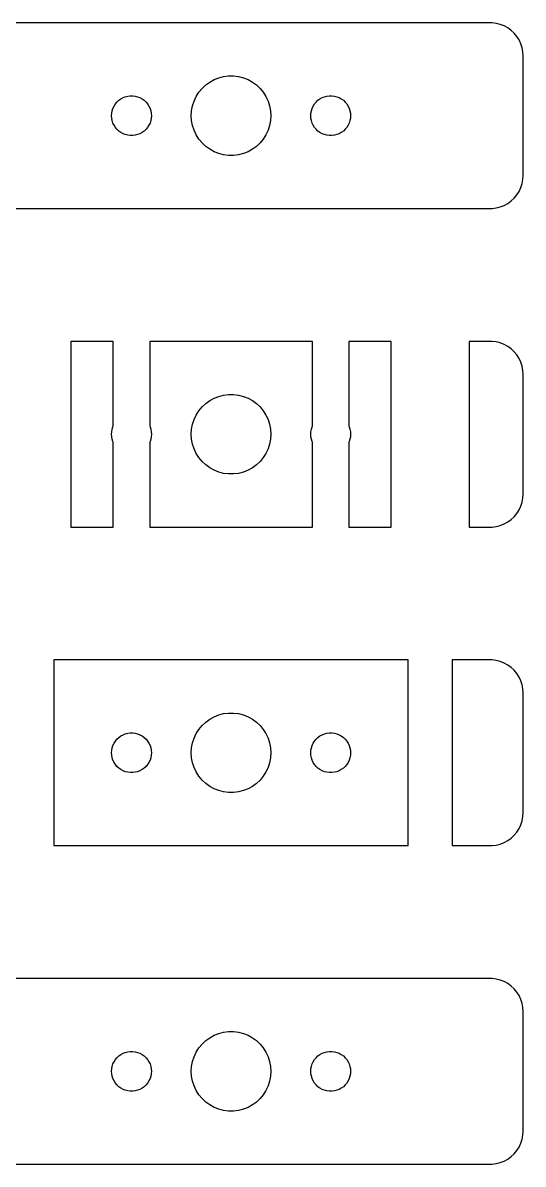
# Model space of a CAD drawing. Header units: metres. Extents: x -82 to 82, y -7 to 79.
# Drawn here: x 44.3 to 82, y -7 to 79 of the extents above; entities that cross this region are included whole.
import ezdxf

# ---------------------------------------------------------------- set-up
doc = ezdxf.new("R2010")
doc.units = ezdxf.units.M

msp = doc.modelspace()

# ---------------------------------------------------------------- linework, layer by layer
for p, q in [((79.657, 78.9951), (-79.657, 78.9951)), ((79.9684, 78.9557), (79.657, 78.9951)), ((80.2725, 78.8776), (79.9684, 78.9557)), ((80.5644, 78.7621), (80.2725, 78.8776)), ((80.8396, 78.6108), (80.5644, 78.7621)), ((81.0936, 78.4263), (80.8396, 78.6108)), ((81.3224, 78.2114), (81.0936, 78.4263)), ((81.5225, 77.9695), (81.3224, 78.2114)), ((81.6908, 77.7044), (81.5225, 77.9695)), ((81.8244, 77.4203), (81.6908, 77.7044)), ((81.9214, 77.1217), (81.8244, 77.4203)), ((81.9803, 76.8133), (81.9214, 77.1217)), ((82, 76.5), (81.9803, 76.8133)), ((82, 67.5), (82, 76.5)), ((58.7227, 74.7145), (59.0729, 74.8532)), ((59.0729, 74.8532), (59.4379, 74.9469)), ((59.4379, 74.9469), (59.8116, 74.9941)), ((59.8116, 74.9941), (60.1884, 74.9941)), ((60.1884, 74.9941), (60.5621, 74.9469)), ((60.5621, 74.9469), (60.927, 74.8532)), ((60.927, 74.8532), (61.2773, 74.7145)), ((57.5729, 73.7634), (57.8131, 74.0536)), ((57.8131, 74.0536), (58.0877, 74.3115)), ((58.0877, 74.3115), (58.3925, 74.533)), ((58.3925, 74.533), (58.7227, 74.7145)), ((61.2773, 74.7145), (61.6075, 74.533)), ((61.6075, 74.533), (61.9123, 74.3115)), ((61.9123, 74.3115), (62.1869, 74.0536)), ((62.1869, 74.0536), (62.427, 73.7634)), ((51.4065, 73.0268), (51.5439, 73.1558)), ((51.5439, 73.1558), (51.6963, 73.2665)), ((51.6963, 73.2665), (51.8613, 73.3572)), ((51.8613, 73.3572), (52.0365, 73.4266)), ((52.0365, 73.4266), (52.2189, 73.4734)), ((52.2189, 73.4734), (52.4058, 73.497)), ((52.4058, 73.497), (52.5942, 73.497)), ((52.5942, 73.497), (52.7811, 73.4734)), ((52.7811, 73.4734), (52.9635, 73.4266)), ((52.9635, 73.4266), (53.1387, 73.3572)), ((53.1387, 73.3572), (53.3037, 73.2665)), ((53.3037, 73.2665), (53.4561, 73.1558)), ((53.4561, 73.1558), (53.5934, 73.0268)), ((57.0942, 72.7461), (57.2107, 73.1044)), ((57.2107, 73.1044), (57.3711, 73.4453)), ((57.3711, 73.4453), (57.5729, 73.7634)), ((62.427, 73.7634), (62.6289, 73.4453)), ((62.6289, 73.4453), (62.7893, 73.1044)), ((62.7893, 73.1044), (62.9057, 72.7461)), ((66.4065, 73.0268), (66.5439, 73.1558)), ((66.5439, 73.1558), (66.6963, 73.2665)), ((66.6963, 73.2665), (66.8613, 73.3572)), ((66.8613, 73.3572), (67.0365, 73.4266)), ((67.0365, 73.4266), (67.2189, 73.4734)), ((67.2189, 73.4734), (67.4058, 73.497)), ((67.4058, 73.497), (67.5942, 73.497)), ((67.5942, 73.497), (67.7811, 73.4734)), ((67.7811, 73.4734), (67.9635, 73.4266)), ((67.9635, 73.4266), (68.1387, 73.3572)), ((68.1387, 73.3572), (68.3037, 73.2665)), ((68.3037, 73.2665), (68.4561, 73.1558)), ((68.4561, 73.1558), (68.5934, 73.0268)), ((51.0118, 72.188), (51.0471, 72.373)), ((51.0471, 72.373), (51.1053, 72.5522)), ((51.1053, 72.5522), (51.1855, 72.7226)), ((51.1855, 72.7226), (51.2865, 72.8817)), ((51.2865, 72.8817), (51.4065, 73.0268)), ((53.5934, 73.0268), (53.7135, 72.8817)), ((53.7135, 72.8817), (53.8145, 72.7226)), ((53.8145, 72.7226), (53.8947, 72.5522)), ((53.8947, 72.5522), (53.9529, 72.373)), ((53.9529, 72.373), (53.9882, 72.188)), ((57, 72), (57.0237, 72.376)), ((57.0237, 72.376), (57.0942, 72.7461)), ((62.9057, 72.7461), (62.9763, 72.376)), ((62.9763, 72.376), (63, 72)), ((66.0118, 72.188), (66.0471, 72.373)), ((66.0471, 72.373), (66.1053, 72.5522)), ((66.1053, 72.5522), (66.1855, 72.7226)), ((66.1855, 72.7226), (66.2865, 72.8817)), ((66.2865, 72.8817), (66.4065, 73.0268)), ((68.5934, 73.0268), (68.7135, 72.8817)), ((68.7135, 72.8817), (68.8145, 72.7226)), ((68.8145, 72.7226), (68.8947, 72.5522)), ((68.8947, 72.5522), (68.9529, 72.373)), ((68.9529, 72.373), (68.9882, 72.188)), ((51, 72), (51.0118, 72.188)), ((51.0118, 71.812), (51, 72)), ((51.0471, 71.627), (51.0118, 71.812)), ((51.1053, 71.4478), (51.0471, 71.627)), ((51.1855, 71.2774), (51.1053, 71.4478)), ((53.8947, 71.4478), (53.8145, 71.2774)), ((53.9529, 71.627), (53.8947, 71.4478)), ((53.9882, 71.812), (53.9529, 71.627)), ((53.9882, 72.188), (54, 72)), ((54, 72), (53.9882, 71.812)), ((57.0237, 71.624), (57, 72)), ((57.0942, 71.2539), (57.0237, 71.624)), ((62.9763, 71.624), (62.9057, 71.2539)), ((63, 72), (62.9763, 71.624)), ((66, 72), (66.0118, 72.188)), ((66.0118, 71.812), (66, 72)), ((66.0471, 71.627), (66.0118, 71.812)), ((66.1053, 71.4478), (66.0471, 71.627)), ((66.1855, 71.2774), (66.1053, 71.4478)), ((68.8947, 71.4478), (68.8145, 71.2774)), ((68.9529, 71.627), (68.8947, 71.4478)), ((68.9882, 71.812), (68.9529, 71.627)), ((68.9882, 72.188), (69, 72)), ((69, 72), (68.9882, 71.812)), ((51.2865, 71.1183), (51.1855, 71.2774)), ((51.4065, 70.9732), (51.2865, 71.1183)), ((51.5439, 70.8442), (51.4065, 70.9732)), ((51.6963, 70.7335), (51.5439, 70.8442)), ((51.8613, 70.6428), (51.6963, 70.7335)), ((52.0365, 70.5734), (51.8613, 70.6428)), ((52.2189, 70.5266), (52.0365, 70.5734)), ((52.4058, 70.503), (52.2189, 70.5266)), ((52.7811, 70.5266), (52.5942, 70.503)), ((52.9635, 70.5734), (52.7811, 70.5266)), ((53.1387, 70.6428), (52.9635, 70.5734)), ((53.3037, 70.7335), (53.1387, 70.6428)), ((53.4561, 70.8442), (53.3037, 70.7335)), ((53.5934, 70.9732), (53.4561, 70.8442)), ((53.7135, 71.1183), (53.5934, 70.9732)), ((53.8145, 71.2774), (53.7135, 71.1183)), ((57.2107, 70.8956), (57.0942, 71.2539)), ((57.3711, 70.5547), (57.2107, 70.8956)), ((57.5729, 70.2366), (57.3711, 70.5547)), ((62.6289, 70.5547), (62.427, 70.2366)), ((62.7893, 70.8956), (62.6289, 70.5547)), ((62.9057, 71.2539), (62.7893, 70.8956)), ((66.2865, 71.1183), (66.1855, 71.2774)), ((66.4065, 70.9732), (66.2865, 71.1183)), ((66.5439, 70.8442), (66.4065, 70.9732)), ((66.6963, 70.7335), (66.5439, 70.8442)), ((66.8613, 70.6428), (66.6963, 70.7335)), ((67.0365, 70.5734), (66.8613, 70.6428)), ((67.2189, 70.5266), (67.0365, 70.5734)), ((67.4058, 70.503), (67.2189, 70.5266)), ((67.7811, 70.5266), (67.5942, 70.503)), ((67.9635, 70.5734), (67.7811, 70.5266)), ((68.1387, 70.6428), (67.9635, 70.5734)), ((68.3037, 70.7335), (68.1387, 70.6428)), ((68.4561, 70.8442), (68.3037, 70.7335)), ((68.5934, 70.9732), (68.4561, 70.8442)), ((68.7135, 71.1183), (68.5934, 70.9732)), ((68.8145, 71.2774), (68.7135, 71.1183)), ((52.5942, 70.503), (52.4058, 70.503)), ((57.8131, 69.9464), (57.5729, 70.2366)), ((58.0877, 69.6885), (57.8131, 69.9464)), ((58.3925, 69.467), (58.0877, 69.6885)), ((61.9123, 69.6885), (61.6075, 69.467)), ((62.1869, 69.9464), (61.9123, 69.6885)), ((62.427, 70.2366), (62.1869, 69.9464)), ((67.5942, 70.503), (67.4058, 70.503)), ((58.7227, 69.2855), (58.3925, 69.467)), ((59.0729, 69.1468), (58.7227, 69.2855)), ((59.4379, 69.0531), (59.0729, 69.1468)), ((59.8116, 69.0059), (59.4379, 69.0531)), ((60.1884, 69.0059), (59.8116, 69.0059)), ((60.5621, 69.0531), (60.1884, 69.0059)), ((60.927, 69.1468), (60.5621, 69.0531)), ((61.2773, 69.2855), (60.927, 69.1468)), ((61.6075, 69.467), (61.2773, 69.2855)), ((81.9214, 66.8783), (81.9803, 67.1867)), ((81.9803, 67.1867), (82, 67.5)), ((81.5225, 66.0305), (81.6908, 66.2956)), ((81.6908, 66.2956), (81.8244, 66.5797)), ((81.8244, 66.5797), (81.9214, 66.8783)), ((80.5644, 65.2379), (80.8396, 65.3892)), ((80.8396, 65.3892), (81.0936, 65.5737)), ((81.0936, 65.5737), (81.3224, 65.7886)), ((81.3224, 65.7886), (81.5225, 66.0305)), ((-79.657, 65.0049), (79.657, 65.0049)), ((79.657, 65.0049), (79.9684, 65.0443)), ((79.9684, 65.0443), (80.2725, 65.1224)), ((80.2725, 65.1224), (80.5644, 65.2379)), ((51.1278, 54.9951), (47.9336, 54.9951)), ((47.9336, 54.9951), (47.9336, 41.0049)), ((51.1278, 48.6), (51.1278, 54.9951)), ((66.1278, 54.9951), (53.8722, 54.9951)), ((53.8722, 54.9951), (53.8722, 48.6)), ((66.1278, 48.6), (66.1278, 54.9951)), ((72.0664, 54.9951), (68.8722, 54.9951)), ((68.8722, 54.9951), (68.8722, 48.6)), ((72.0664, 41.0049), (72.0664, 54.9951)), ((79.657, 54.9951), (77.9336, 54.9951)), ((77.9336, 54.9951), (77.9336, 41.0049)), ((79.9684, 54.9557), (79.657, 54.9951)), ((80.2725, 54.8776), (79.9684, 54.9557)), ((80.5644, 54.7621), (80.2725, 54.8776)), ((80.8396, 54.6108), (80.5644, 54.7621)), ((81.0936, 54.4263), (80.8396, 54.6108)), ((81.3224, 54.2114), (81.0936, 54.4263)), ((81.5225, 53.9695), (81.3224, 54.2114)), ((81.6908, 53.7044), (81.5225, 53.9695)), ((81.8244, 53.4203), (81.6908, 53.7044)), ((81.9214, 53.1217), (81.8244, 53.4203)), ((81.9803, 52.8133), (81.9214, 53.1217)), ((82, 52.5), (81.9803, 52.8133)), ((82, 43.5), (82, 52.5)), ((58.7227, 50.7145), (59.0729, 50.8532)), ((59.0729, 50.8532), (59.4379, 50.9469)), ((59.4379, 50.9469), (59.8116, 50.9941)), ((59.8116, 50.9941), (60.1884, 50.9941)), ((60.1884, 50.9941), (60.5621, 50.9469)), ((60.5621, 50.9469), (60.927, 50.8532)), ((60.927, 50.8532), (61.2773, 50.7145)), ((57.5729, 49.7634), (57.8131, 50.0536)), ((57.8131, 50.0536), (58.0877, 50.3115)), ((58.0877, 50.3115), (58.3925, 50.533)), ((58.3925, 50.533), (58.7227, 50.7145)), ((61.2773, 50.7145), (61.6075, 50.533)), ((61.6075, 50.533), (61.9123, 50.3115)), ((61.9123, 50.3115), (62.1869, 50.0536)), ((62.1869, 50.0536), (62.427, 49.7634)), ((57.0942, 48.7461), (57.2107, 49.1044)), ((57.2107, 49.1044), (57.3711, 49.4453)), ((57.3711, 49.4453), (57.5729, 49.7634)), ((62.427, 49.7634), (62.6289, 49.4453)), ((62.6289, 49.4453), (62.7893, 49.1044)), ((62.7893, 49.1044), (62.9057, 48.7461)), ((51, 48), (51.0118, 48.188)), ((51.0118, 48.188), (51.0471, 48.373)), ((51.0471, 48.373), (51.1053, 48.5522)), ((51.1053, 48.5522), (51.1278, 48.6)), ((53.8722, 48.6), (53.8947, 48.5522)), ((53.8947, 48.5522), (53.9529, 48.373)), ((53.9529, 48.373), (53.9882, 48.188)), ((53.9882, 48.188), (54, 48)), ((57, 48), (57.0237, 48.376)), ((57.0237, 48.376), (57.0942, 48.7461)), ((62.9057, 48.7461), (62.9763, 48.376)), ((62.9763, 48.376), (63, 48)), ((66, 48), (66.0118, 48.188)), ((66.0118, 48.188), (66.0471, 48.373)), ((66.0471, 48.373), (66.1053, 48.5522)), ((66.1053, 48.5522), (66.1278, 48.6)), ((68.8722, 48.6), (68.8947, 48.5522)), ((68.8947, 48.5522), (68.9529, 48.373)), ((68.9529, 48.373), (68.9882, 48.188)), ((68.9882, 48.188), (69, 48)), ((51.0118, 47.812), (51, 48)), ((51.0471, 47.627), (51.0118, 47.812)), ((51.1053, 47.4478), (51.0471, 47.627)), ((51.1278, 47.4), (51.1053, 47.4478)), ((51.1278, 41.0049), (51.1278, 47.4)), ((53.8947, 47.4478), (53.8722, 47.4)), ((53.8722, 47.4), (53.8722, 41.0049)), ((53.9529, 47.627), (53.8947, 47.4478)), ((53.9882, 47.812), (53.9529, 47.627)), ((54, 48), (53.9882, 47.812)), ((57.0237, 47.624), (57, 48)), ((57.0942, 47.2539), (57.0237, 47.624)), ((62.9763, 47.624), (62.9057, 47.2539)), ((63, 48), (62.9763, 47.624)), ((66.0118, 47.812), (66, 48)), ((66.0471, 47.627), (66.0118, 47.812)), ((66.1053, 47.4478), (66.0471, 47.627)), ((66.1278, 47.4), (66.1053, 47.4478)), ((66.1278, 41.0049), (66.1278, 47.4)), ((68.8947, 47.4478), (68.8722, 47.4)), ((68.8722, 47.4), (68.8722, 41.0049)), ((68.9529, 47.627), (68.8947, 47.4478)), ((68.9882, 47.812), (68.9529, 47.627)), ((69, 48), (68.9882, 47.812)), ((57.2107, 46.8956), (57.0942, 47.2539)), ((57.3711, 46.5547), (57.2107, 46.8956)), ((57.5729, 46.2366), (57.3711, 46.5547)), ((62.6289, 46.5547), (62.427, 46.2366)), ((62.7893, 46.8956), (62.6289, 46.5547)), ((62.9057, 47.2539), (62.7893, 46.8956)), ((57.8131, 45.9464), (57.5729, 46.2366)), ((58.0877, 45.6885), (57.8131, 45.9464)), ((58.3925, 45.467), (58.0877, 45.6885)), ((61.9123, 45.6885), (61.6075, 45.467)), ((62.1869, 45.9464), (61.9123, 45.6885)), ((62.427, 46.2366), (62.1869, 45.9464)), ((58.7227, 45.2855), (58.3925, 45.467)), ((59.0729, 45.1468), (58.7227, 45.2855)), ((59.4379, 45.0531), (59.0729, 45.1468)), ((59.8116, 45.0059), (59.4379, 45.0531)), ((60.1884, 45.0059), (59.8116, 45.0059)), ((60.5621, 45.0531), (60.1884, 45.0059)), ((60.927, 45.1468), (60.5621, 45.0531)), ((61.2773, 45.2855), (60.927, 45.1468)), ((61.6075, 45.467), (61.2773, 45.2855)), ((81.9214, 42.8783), (81.9803, 43.1867)), ((81.9803, 43.1867), (82, 43.5)), ((81.5225, 42.0305), (81.6908, 42.2956)), ((81.6908, 42.2956), (81.8244, 42.5797)), ((81.8244, 42.5797), (81.9214, 42.8783)), ((80.5644, 41.2379), (80.8396, 41.3892)), ((80.8396, 41.3892), (81.0936, 41.5737)), ((81.0936, 41.5737), (81.3224, 41.7886)), ((81.3224, 41.7886), (81.5225, 42.0305)), ((47.9336, 41.0049), (51.1278, 41.0049)), ((53.8722, 41.0049), (66.1278, 41.0049)), ((68.8722, 41.0049), (72.0664, 41.0049)), ((77.9336, 41.0049), (79.657, 41.0049)), ((79.657, 41.0049), (79.9684, 41.0443)), ((79.9684, 41.0443), (80.2725, 41.1224)), ((80.2725, 41.1224), (80.5644, 41.2379)), ((73.3471, 30.9951), (46.6529, 30.9951)), ((46.6529, 30.9951), (46.6529, 17.0049)), ((73.3471, 17.0049), (73.3471, 30.9951)), ((79.657, 30.9951), (76.6529, 30.9951)), ((76.6529, 30.9951), (76.6529, 17.0049)), ((79.9684, 30.9557), (79.657, 30.9951)), ((80.2725, 30.8776), (79.9684, 30.9557)), ((80.5644, 30.7621), (80.2725, 30.8776)), ((80.8396, 30.6108), (80.5644, 30.7621)), ((81.0936, 30.4263), (80.8396, 30.6108)), ((81.3224, 30.2114), (81.0936, 30.4263)), ((81.5225, 29.9695), (81.3224, 30.2114)), ((81.6908, 29.7044), (81.5225, 29.9695)), ((81.8244, 29.4203), (81.6908, 29.7044)), ((81.9214, 29.1217), (81.8244, 29.4203)), ((81.9803, 28.8133), (81.9214, 29.1217)), ((82, 28.5), (81.9803, 28.8133)), ((82, 19.5), (82, 28.5)), ((58.3925, 26.533), (58.7227, 26.7145)), ((58.7227, 26.7145), (59.0729, 26.8532)), ((59.0729, 26.8532), (59.4379, 26.9469)), ((59.4379, 26.9469), (59.8116, 26.9941)), ((59.8116, 26.9941), (60.1884, 26.9941)), ((60.1884, 26.9941), (60.5621, 26.9469)), ((60.5621, 26.9469), (60.927, 26.8532)), ((60.927, 26.8532), (61.2773, 26.7145)), ((61.2773, 26.7145), (61.6075, 26.533)), ((57.5729, 25.7634), (57.8131, 26.0536)), ((57.8131, 26.0536), (58.0877, 26.3115)), ((58.0877, 26.3115), (58.3925, 26.533)), ((61.6075, 26.533), (61.9123, 26.3115)), ((61.9123, 26.3115), (62.1869, 26.0536)), ((62.1869, 26.0536), (62.427, 25.7634)), ((51.2865, 24.8817), (51.4065, 25.0268)), ((51.4065, 25.0268), (51.5439, 25.1558)), ((51.5439, 25.1558), (51.6963, 25.2665)), ((51.6963, 25.2665), (51.8613, 25.3572)), ((51.8613, 25.3572), (52.0365, 25.4266)), ((52.0365, 25.4266), (52.2189, 25.4734)), ((52.2189, 25.4734), (52.4058, 25.497)), ((52.4058, 25.497), (52.5942, 25.497)), ((52.5942, 25.497), (52.7811, 25.4734)), ((52.7811, 25.4734), (52.9635, 25.4266)), ((52.9635, 25.4266), (53.1387, 25.3572)), ((53.1387, 25.3572), (53.3037, 25.2665)), ((53.3037, 25.2665), (53.4561, 25.1558)), ((53.4561, 25.1558), (53.5934, 25.0268)), ((53.5934, 25.0268), (53.7135, 24.8817)), ((57.0942, 24.7461), (57.2107, 25.1044)), ((57.2107, 25.1044), (57.3711, 25.4453)), ((57.3711, 25.4453), (57.5729, 25.7634)), ((62.427, 25.7634), (62.6289, 25.4453)), ((62.6289, 25.4453), (62.7893, 25.1044)), ((62.7893, 25.1044), (62.9057, 24.7461)), ((66.2865, 24.8817), (66.4065, 25.0268)), ((66.4065, 25.0268), (66.5439, 25.1558)), ((66.5439, 25.1558), (66.6963, 25.2665)), ((66.6963, 25.2665), (66.8613, 25.3572)), ((66.8613, 25.3572), (67.0365, 25.4266)), ((67.0365, 25.4266), (67.2189, 25.4734)), ((67.2189, 25.4734), (67.4058, 25.497)), ((67.4058, 25.497), (67.5942, 25.497)), ((67.5942, 25.497), (67.7811, 25.4734)), ((67.7811, 25.4734), (67.9635, 25.4266)), ((67.9635, 25.4266), (68.1387, 25.3572)), ((68.1387, 25.3572), (68.3037, 25.2665)), ((68.3037, 25.2665), (68.4561, 25.1558)), ((68.4561, 25.1558), (68.5934, 25.0268)), ((68.5934, 25.0268), (68.7135, 24.8817)), ((51, 24), (51.0118, 24.188)), ((51.0118, 24.188), (51.0471, 24.373)), ((51.0471, 24.373), (51.1053, 24.5522)), ((51.1053, 24.5522), (51.1855, 24.7226)), ((51.1855, 24.7226), (51.2865, 24.8817)), ((53.7135, 24.8817), (53.8145, 24.7226)), ((53.8145, 24.7226), (53.8947, 24.5522)), ((53.8947, 24.5522), (53.9529, 24.373)), ((53.9529, 24.373), (53.9882, 24.188)), ((53.9882, 24.188), (54, 24)), ((57, 24), (57.0237, 24.376)), ((57.0237, 24.376), (57.0942, 24.7461)), ((62.9057, 24.7461), (62.9763, 24.376)), ((62.9763, 24.376), (63, 24)), ((66, 24), (66.0118, 24.188)), ((66.0118, 24.188), (66.0471, 24.373)), ((66.0471, 24.373), (66.1053, 24.5522)), ((66.1053, 24.5522), (66.1855, 24.7226)), ((66.1855, 24.7226), (66.2865, 24.8817)), ((68.7135, 24.8817), (68.8145, 24.7226)), ((68.8145, 24.7226), (68.8947, 24.5522)), ((68.8947, 24.5522), (68.9529, 24.373)), ((68.9529, 24.373), (68.9882, 24.188)), ((68.9882, 24.188), (69, 24)), ((51.0118, 23.812), (51, 24)), ((51.0471, 23.627), (51.0118, 23.812)), ((51.1053, 23.4478), (51.0471, 23.627)), ((51.1855, 23.2774), (51.1053, 23.4478)), ((51.2865, 23.1183), (51.1855, 23.2774)), ((53.8145, 23.2774), (53.7135, 23.1183)), ((53.8947, 23.4478), (53.8145, 23.2774)), ((53.9529, 23.627), (53.8947, 23.4478)), ((53.9882, 23.812), (53.9529, 23.627)), ((54, 24), (53.9882, 23.812)), ((57.0237, 23.624), (57, 24)), ((57.0942, 23.2539), (57.0237, 23.624)), ((57.2107, 22.8956), (57.0942, 23.2539)), ((62.9057, 23.2539), (62.7893, 22.8956)), ((62.9763, 23.624), (62.9057, 23.2539)), ((63, 24), (62.9763, 23.624)), ((66.0118, 23.812), (66, 24)), ((66.0471, 23.627), (66.0118, 23.812)), ((66.1053, 23.4478), (66.0471, 23.627)), ((66.1855, 23.2774), (66.1053, 23.4478)), ((66.2865, 23.1183), (66.1855, 23.2774)), ((68.8145, 23.2774), (68.7135, 23.1183)), ((68.8947, 23.4478), (68.8145, 23.2774)), ((68.9529, 23.627), (68.8947, 23.4478)), ((68.9882, 23.812), (68.9529, 23.627)), ((69, 24), (68.9882, 23.812)), ((51.4065, 22.9732), (51.2865, 23.1183)), ((51.5439, 22.8442), (51.4065, 22.9732)), ((51.6963, 22.7335), (51.5439, 22.8442)), ((51.8613, 22.6428), (51.6963, 22.7335)), ((52.0365, 22.5734), (51.8613, 22.6428)), ((52.2189, 22.5266), (52.0365, 22.5734)), ((52.4058, 22.503), (52.2189, 22.5266)), ((52.5942, 22.503), (52.4058, 22.503)), ((52.7811, 22.5266), (52.5942, 22.503)), ((52.9635, 22.5734), (52.7811, 22.5266)), ((53.1387, 22.6428), (52.9635, 22.5734)), ((53.3037, 22.7335), (53.1387, 22.6428)), ((53.4561, 22.8442), (53.3037, 22.7335)), ((53.5934, 22.9732), (53.4561, 22.8442)), ((53.7135, 23.1183), (53.5934, 22.9732)), ((57.3711, 22.5547), (57.2107, 22.8956)), ((57.5729, 22.2366), (57.3711, 22.5547)), ((62.6289, 22.5547), (62.427, 22.2366)), ((62.7893, 22.8956), (62.6289, 22.5547)), ((66.4065, 22.9732), (66.2865, 23.1183)), ((66.5439, 22.8442), (66.4065, 22.9732)), ((66.6963, 22.7335), (66.5439, 22.8442)), ((66.8613, 22.6428), (66.6963, 22.7335)), ((67.0365, 22.5734), (66.8613, 22.6428)), ((67.2189, 22.5266), (67.0365, 22.5734)), ((67.4058, 22.503), (67.2189, 22.5266)), ((67.5942, 22.503), (67.4058, 22.503)), ((67.7811, 22.5266), (67.5942, 22.503)), ((67.9635, 22.5734), (67.7811, 22.5266)), ((68.1387, 22.6428), (67.9635, 22.5734)), ((68.3037, 22.7335), (68.1387, 22.6428)), ((68.4561, 22.8442), (68.3037, 22.7335)), ((68.5934, 22.9732), (68.4561, 22.8442)), ((68.7135, 23.1183), (68.5934, 22.9732)), ((57.8131, 21.9464), (57.5729, 22.2366)), ((58.0877, 21.6885), (57.8131, 21.9464)), ((58.3925, 21.467), (58.0877, 21.6885)), ((61.9123, 21.6885), (61.6075, 21.467)), ((62.1869, 21.9464), (61.9123, 21.6885)), ((62.427, 22.2366), (62.1869, 21.9464)), ((58.7227, 21.2855), (58.3925, 21.467)), ((59.0729, 21.1468), (58.7227, 21.2855)), ((59.4379, 21.0531), (59.0729, 21.1468)), ((59.8116, 21.0059), (59.4379, 21.0531)), ((60.1884, 21.0059), (59.8116, 21.0059)), ((60.5621, 21.0531), (60.1884, 21.0059)), ((60.927, 21.1468), (60.5621, 21.0531)), ((61.2773, 21.2855), (60.927, 21.1468)), ((61.6075, 21.467), (61.2773, 21.2855)), ((81.9214, 18.8783), (81.9803, 19.1867)), ((81.9803, 19.1867), (82, 19.5)), ((81.5225, 18.0305), (81.6908, 18.2956)), ((81.6908, 18.2956), (81.8244, 18.5797)), ((81.8244, 18.5797), (81.9214, 18.8783)), ((80.2725, 17.1224), (80.5644, 17.2379)), ((80.5644, 17.2379), (80.8396, 17.3892)), ((80.8396, 17.3892), (81.0936, 17.5737)), ((81.0936, 17.5737), (81.3224, 17.7886)), ((81.3224, 17.7886), (81.5225, 18.0305)), ((46.6529, 17.0049), (73.3471, 17.0049)), ((76.6529, 17.0049), (79.657, 17.0049)), ((79.657, 17.0049), (79.9684, 17.0443)), ((79.9684, 17.0443), (80.2725, 17.1224)), ((79.657, 6.99506), (-79.657, 6.99506)), ((79.9684, 6.9557), (79.657, 6.99506)), ((80.2725, 6.87764), (79.9684, 6.9557)), ((80.5644, 6.76205), (80.2725, 6.87764)), ((80.8396, 6.61081), (80.5644, 6.76205)), ((81.0936, 6.42627), (80.8396, 6.61081)), ((81.3224, 6.21136), (81.0936, 6.42627)), ((81.5225, 5.96945), (81.3224, 6.21136)), ((81.6908, 5.70438), (81.5225, 5.96945)), ((81.8244, 5.4203), (81.6908, 5.70438)), ((81.9214, 5.12172), (81.8244, 5.4203)), ((81.9803, 4.81332), (81.9214, 5.12172)), ((82, 4.5), (81.9803, 4.81332)), ((82, -4.5), (82, 4.5)), ((58.3925, 2.53297), (58.7227, 2.71448)), ((58.7227, 2.71448), (59.0729, 2.85316)), ((59.0729, 2.85316), (59.4379, 2.94685)), ((59.4379, 2.94685), (59.8116, 2.99408)), ((59.8116, 2.99408), (60.1884, 2.99408)), ((60.1884, 2.99408), (60.5621, 2.94685)), ((60.5621, 2.94685), (60.927, 2.85316)), ((60.927, 2.85316), (61.2773, 2.71448)), ((61.2773, 2.71448), (61.6075, 2.53297)), ((57.3711, 1.44525), (57.5729, 1.76335)), ((57.5729, 1.76335), (57.8131, 2.05363)), ((57.8131, 2.05363), (58.0877, 2.31154)), ((58.0877, 2.31154), (58.3925, 2.53297)), ((61.6075, 2.53297), (61.9123, 2.31154)), ((61.9123, 2.31154), (62.1869, 2.05363)), ((62.1869, 2.05363), (62.427, 1.76335)), ((62.427, 1.76335), (62.6289, 1.44525)), ((51.1855, 0.722626), (51.2865, 0.881668)), ((51.2865, 0.881668), (51.4065, 1.02681)), ((51.4065, 1.02681), (51.5439, 1.15576)), ((51.5439, 1.15576), (51.6963, 1.26648)), ((51.6963, 1.26648), (51.8613, 1.35724)), ((51.8613, 1.35724), (52.0365, 1.42657)), ((52.0365, 1.42657), (52.2189, 1.47342)), ((52.2189, 1.47342), (52.4058, 1.49704)), ((52.4058, 1.49704), (52.5942, 1.49704)), ((52.5942, 1.49704), (52.7811, 1.47342)), ((52.7811, 1.47342), (52.9635, 1.42657)), ((52.9635, 1.42657), (53.1387, 1.35724)), ((53.1387, 1.35724), (53.3037, 1.26648)), ((53.3037, 1.26648), (53.4561, 1.15576)), ((53.4561, 1.15576), (53.5934, 1.02681)), ((53.5934, 1.02681), (53.7135, 0.881668)), ((53.7135, 0.881668), (53.8145, 0.722626)), ((57.0942, 0.746063), (57.2107, 1.10437)), ((57.2107, 1.10437), (57.3711, 1.44525)), ((62.6289, 1.44525), (62.7893, 1.10437)), ((62.7893, 1.10437), (62.9057, 0.746063)), ((66.1855, 0.722626), (66.2865, 0.881668)), ((66.2865, 0.881668), (66.4065, 1.02681)), ((66.4065, 1.02681), (66.5439, 1.15576)), ((66.5439, 1.15576), (66.6963, 1.26648)), ((66.6963, 1.26648), (66.8613, 1.35724)), ((66.8613, 1.35724), (67.0365, 1.42657)), ((67.0365, 1.42657), (67.2189, 1.47342)), ((67.2189, 1.47342), (67.4058, 1.49704)), ((67.4058, 1.49704), (67.5942, 1.49704)), ((67.5942, 1.49704), (67.7811, 1.47342)), ((67.7811, 1.47342), (67.9635, 1.42657)), ((67.9635, 1.42657), (68.1387, 1.35724)), ((68.1387, 1.35724), (68.3037, 1.26648)), ((68.3037, 1.26648), (68.4561, 1.15576)), ((68.4561, 1.15576), (68.5934, 1.02681)), ((68.5934, 1.02681), (68.7135, 0.881668)), ((68.7135, 0.881668), (68.8145, 0.722626)), ((51, 0), (51.0118, 0.187988)), ((51.0118, -0.187988), (51, 0)), ((51.0118, 0.187988), (51.0471, 0.373032)), ((51.0471, 0.373032), (51.1053, 0.552185)), ((51.1053, 0.552185), (51.1855, 0.722626)), ((53.8145, 0.722626), (53.8947, 0.552185)), ((53.8947, 0.552185), (53.9529, 0.373032)), ((53.9529, 0.373032), (53.9882, 0.187988)), ((53.9882, 0.187988), (54, 0)), ((54, 0), (53.9882, -0.187988)), ((57, 0), (57.0237, 0.375992)), ((57.0237, -0.375992), (57, 0)), ((57.0237, 0.375992), (57.0942, 0.746063)), ((62.9057, 0.746063), (62.9763, 0.375992)), ((62.9763, 0.375992), (63, 0)), ((63, 0), (62.9763, -0.375992)), ((66, 0), (66.0118, 0.187988)), ((66.0118, -0.187988), (66, 0)), ((66.0118, 0.187988), (66.0471, 0.373032)), ((66.0471, 0.373032), (66.1053, 0.552185)), ((66.1053, 0.552185), (66.1855, 0.722626)), ((68.8145, 0.722626), (68.8947, 0.552185)), ((68.8947, 0.552185), (68.9529, 0.373032)), ((68.9529, 0.373032), (68.9882, 0.187988)), ((68.9882, 0.187988), (69, 0)), ((69, 0), (68.9882, -0.187988)), ((51.0471, -0.373032), (51.0118, -0.187988)), ((51.1053, -0.552185), (51.0471, -0.373032)), ((51.1855, -0.722626), (51.1053, -0.552185)), ((51.2865, -0.881668), (51.1855, -0.722626)), ((53.8145, -0.722626), (53.7135, -0.881668)), ((53.8947, -0.552185), (53.8145, -0.722626)), ((53.9529, -0.373032), (53.8947, -0.552185)), ((53.9882, -0.187988), (53.9529, -0.373032)), ((57.0942, -0.746063), (57.0237, -0.375992)), ((57.2107, -1.10437), (57.0942, -0.746063)), ((62.9057, -0.746063), (62.7893, -1.10437)), ((62.9763, -0.375992), (62.9057, -0.746063)), ((66.0471, -0.373032), (66.0118, -0.187988)), ((66.1053, -0.552185), (66.0471, -0.373032)), ((66.1855, -0.722626), (66.1053, -0.552185)), ((66.2865, -0.881668), (66.1855, -0.722626)), ((68.8145, -0.722626), (68.7135, -0.881668)), ((68.8947, -0.552185), (68.8145, -0.722626)), ((68.9529, -0.373032), (68.8947, -0.552185)), ((68.9882, -0.187988), (68.9529, -0.373032)), ((51.4065, -1.02681), (51.2865, -0.881668)), ((51.5439, -1.15576), (51.4065, -1.02681)), ((51.6963, -1.26648), (51.5439, -1.15576)), ((51.8613, -1.35724), (51.6963, -1.26648)), ((52.0365, -1.42657), (51.8613, -1.35724)), ((52.2189, -1.47342), (52.0365, -1.42657)), ((52.4058, -1.49704), (52.2189, -1.47342)), ((52.5942, -1.49704), (52.4058, -1.49704)), ((52.7811, -1.47342), (52.5942, -1.49704)), ((52.9635, -1.42657), (52.7811, -1.47342)), ((53.1387, -1.35724), (52.9635, -1.42657)), ((53.3037, -1.26648), (53.1387, -1.35724)), ((53.4561, -1.15576), (53.3037, -1.26648)), ((53.5934, -1.02681), (53.4561, -1.15576)), ((53.7135, -0.881668), (53.5934, -1.02681)), ((57.3711, -1.44525), (57.2107, -1.10437)), ((57.5729, -1.76335), (57.3711, -1.44525)), ((62.6289, -1.44525), (62.427, -1.76335)), ((62.7893, -1.10437), (62.6289, -1.44525)), ((66.4065, -1.02681), (66.2865, -0.881668)), ((66.5439, -1.15576), (66.4065, -1.02681)), ((66.6963, -1.26648), (66.5439, -1.15576)), ((66.8613, -1.35724), (66.6963, -1.26648)), ((67.0365, -1.42657), (66.8613, -1.35724)), ((67.2189, -1.47342), (67.0365, -1.42657)), ((67.4058, -1.49704), (67.2189, -1.47342)), ((67.5942, -1.49704), (67.4058, -1.49704)), ((67.7811, -1.47342), (67.5942, -1.49704)), ((67.9635, -1.42657), (67.7811, -1.47342)), ((68.1387, -1.35724), (67.9635, -1.42657)), ((68.3037, -1.26648), (68.1387, -1.35724)), ((68.4561, -1.15576), (68.3037, -1.26648)), ((68.5934, -1.02681), (68.4561, -1.15576)), ((68.7135, -0.881668), (68.5934, -1.02681)), ((57.8131, -2.05363), (57.5729, -1.76335)), ((58.0877, -2.31154), (57.8131, -2.05363)), ((58.3925, -2.53297), (58.0877, -2.31154)), ((58.7227, -2.71448), (58.3925, -2.53297)), ((61.6075, -2.53297), (61.2773, -2.71448)), ((61.9123, -2.31154), (61.6075, -2.53297)), ((62.1869, -2.05363), (61.9123, -2.31154)), ((62.427, -1.76335), (62.1869, -2.05363)), ((59.0729, -2.85316), (58.7227, -2.71448)), ((59.4379, -2.94685), (59.0729, -2.85316)), ((59.8116, -2.99408), (59.4379, -2.94685)), ((60.1884, -2.99408), (59.8116, -2.99408)), ((60.5621, -2.94685), (60.1884, -2.99408)), ((60.927, -2.85316), (60.5621, -2.94685)), ((61.2773, -2.71448), (60.927, -2.85316)), ((81.8244, -5.4203), (81.9214, -5.12172)), ((81.9214, -5.12172), (81.9803, -4.81332)), ((81.9803, -4.81332), (82, -4.5)), ((81.3224, -6.21136), (81.5225, -5.96945)), ((81.5225, -5.96945), (81.6908, -5.70438)), ((81.6908, -5.70438), (81.8244, -5.4203)), ((79.9684, -6.9557), (80.2725, -6.87764)), ((80.2725, -6.87764), (80.5644, -6.76205)), ((80.5644, -6.76205), (80.8396, -6.61081)), ((80.8396, -6.61081), (81.0936, -6.42627)), ((81.0936, -6.42627), (81.3224, -6.21136)), ((-79.657, -6.99506), (79.657, -6.99506)), ((79.657, -6.99506), (79.9684, -6.9557))]:
    msp.add_line(p, q)

doc.saveas('drawing.dxf')
